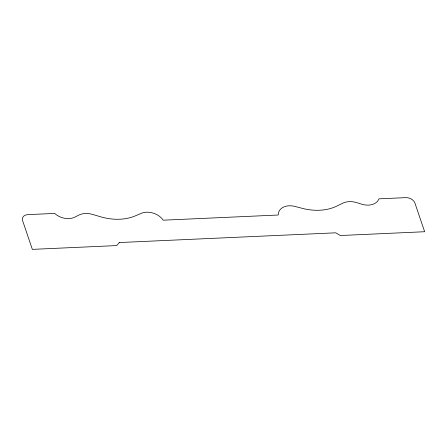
<?xml version="1.0" encoding="UTF-8"?>
<svg xmlns="http://www.w3.org/2000/svg" width="447" height="447" viewBox="0 0 447 447"><rect width="100%" height="100%" fill="white"/><g stroke="black" fill="none" stroke-linecap="round" stroke-linejoin="round"><path stroke-width="0.67" d="M119.31 242.548L116.717 245.576L32.352 249.37L22.613 220.684A7.605 5.465 19.7 0 1 27.798 214.627L54.668 213.42A15.215 10.924 19.7 0 0 74.967 217.091L78.599 215.197A17.115 12.292 19.7 0 1 92.596 214.415L100.536 216.767A45.639 32.776 19.7 0 0 135.435 215.834L141.269 213.331A15.215 10.924 19.7 0 1 163.194 220.187L278.224 215.018A15.215 10.924 19.7 0 1 294.897 206.425L302.233 208.336A45.639 32.776 19.7 0 0 336.708 206.145L342.832 203.167A17.115 12.292 19.7 0 1 356.929 202.681L361.724 204.195A15.215 10.924 19.7 0 0 378.95 198.837L405.826 197.63A7.605 5.465 19.7 0 1 414.905 203.044L424.65 231.73L340.29 235.524L335.747 232.814L119.31 242.548"/></g></svg>
